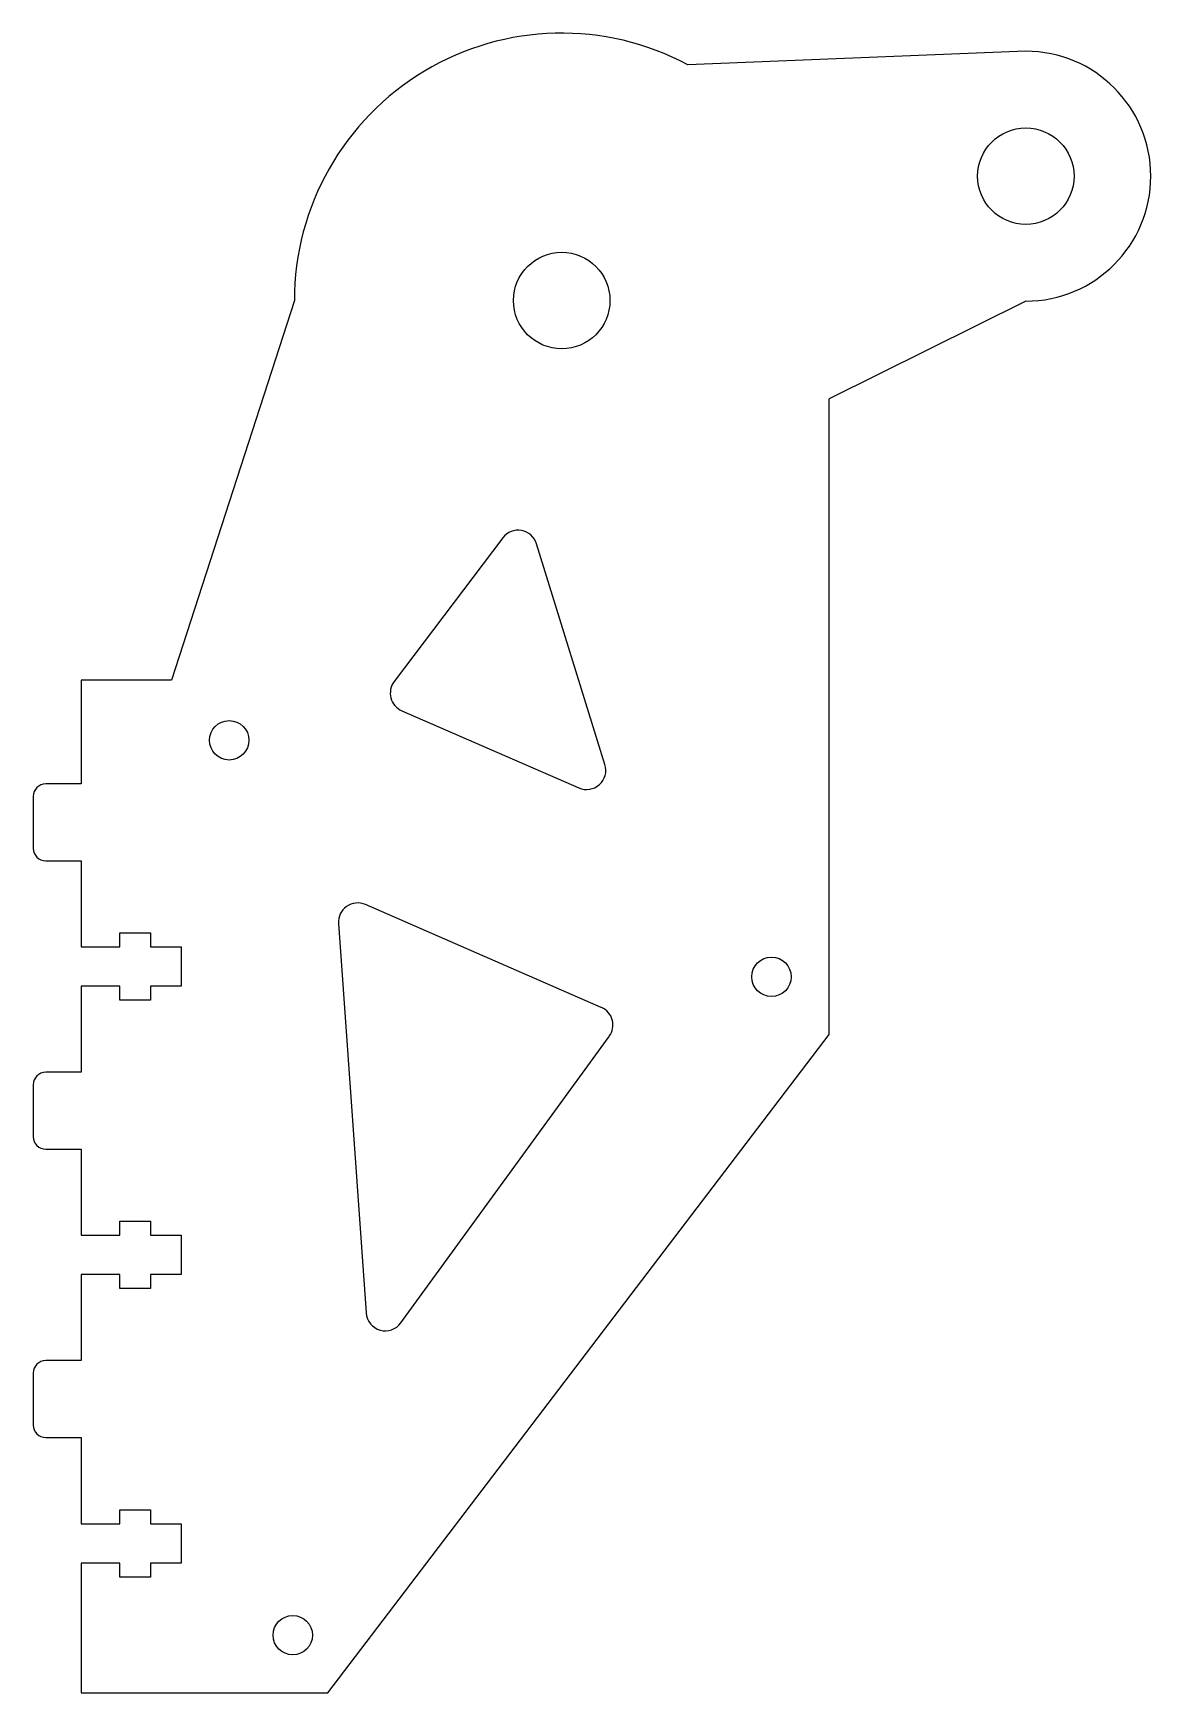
# Model space of a CAD drawing. Header units: millimetres. Extents: x 294 to 410, y -140 to 32.
import ezdxf

# ---------------------------------------------------------------- set-up
doc = ezdxf.new("R2010")
doc.units = ezdxf.units.MM

msp = doc.modelspace()

# ---------------------------------------------------------------- linework, layer by layer
at = {"color": 7, "linetype": 'Continuous', "lineweight": 25}
for p, q in [((396.83, 30.34), (361.67, 28.92)), ((320.72, 4.4), (307.94, -35.1)), ((396.83, 4.34), (376.36, -5.81)), ((376.36, -71.95), (376.36, -5.81)), ((342.41, -20.28), (331.1, -35.23)), ((353.04, -43.88), (345.91, -20.9)), ((298.55, -35.1), (298.55, -45.89)), ((307.94, -35.1), (298.55, -35.1)), ((331.9, -38.27), (350.33, -46.31)), ((298.55, -45.89), (294.85, -45.89)), ((293.55, -47.19), (293.55, -52.59)), ((294.85, -53.89), (298.55, -53.89)), ((298.55, -53.89), (298.55, -62.84)), ((352.66, -69.14), (328.11, -58.44)), ((325.32, -60.41), (328.19, -100.93)), ((302.55, -61.39), (305.75, -61.39)), ((302.55, -62.84), (302.55, -61.39)), ((305.75, -61.39), (305.75, -62.84)), ((298.55, -62.84), (302.55, -62.84)), ((305.75, -62.84), (308.95, -62.84)), ((308.95, -62.84), (308.95, -66.94)), ((298.55, -66.94), (298.55, -75.89)), ((302.55, -66.94), (298.55, -66.94)), ((302.55, -68.39), (302.55, -66.94)), ((305.75, -66.94), (305.75, -68.39)), ((308.95, -66.94), (305.75, -66.94)), ((305.75, -68.39), (302.55, -68.39)), ((324.19, -140.45), (376.36, -71.95)), ((331.8, -101.96), (353.48, -72.15)), ((298.55, -75.89), (294.85, -75.89)), ((293.55, -77.19), (293.55, -82.59)), ((294.85, -83.89), (298.55, -83.89)), ((298.55, -83.89), (298.55, -92.84)), ((302.55, -91.39), (305.75, -91.39)), ((302.55, -92.84), (302.55, -91.39)), ((305.75, -91.39), (305.75, -92.84)), ((298.55, -92.84), (302.55, -92.84)), ((305.75, -92.84), (308.95, -92.84)), ((308.95, -92.84), (308.95, -96.94)), ((298.55, -96.94), (298.55, -105.89)), ((302.55, -96.94), (298.55, -96.94)), ((302.55, -98.39), (302.55, -96.94)), ((305.75, -98.39), (302.55, -98.39)), ((305.75, -96.94), (305.75, -98.39)), ((308.95, -96.94), (305.75, -96.94)), ((298.55, -105.89), (294.85, -105.89)), ((293.55, -107.19), (293.55, -112.59)), ((294.85, -113.89), (298.55, -113.89)), ((298.55, -113.89), (298.55, -122.85)), ((302.55, -121.4), (305.75, -121.4)), ((302.55, -122.85), (302.55, -121.4)), ((305.75, -121.4), (305.75, -122.85)), ((298.55, -122.85), (302.55, -122.85)), ((305.75, -122.85), (308.95, -122.85)), ((308.95, -122.85), (308.95, -126.95)), ((298.55, -126.95), (298.55, -140.45)), ((302.55, -126.95), (298.55, -126.95)), ((302.55, -128.4), (302.55, -126.95)), ((305.75, -126.95), (305.75, -128.4)), ((308.95, -126.95), (305.75, -126.95)), ((305.75, -128.4), (302.55, -128.4)), ((298.55, -140.45), (324.19, -140.45))]:
    msp.add_line(p, q, dxfattribs=at)
for centre, radius in [((396.83, 17.34), 5.02), ((348.54, 4.4), 5.02), ((313.94, -41.35), 2.05), ((370.36, -65.95), 2.05), ((320.55, -134.45), 2.05)]:
    msp.add_circle(centre, radius, dxfattribs=at)
for centre, radius, start, end in [((348.54, 4.4), 27.82, 61.8368, 180), ((396.83, 17.34), 13, 270, 90), ((344, -21.49), 2, 17.2348, 142.8963), ((332.7, -36.44), 2, 142.8963, 246.4426), ((351.13, -44.47), 2, 246.4426, 17.2348), ((294.85, -47.19), 1.3, 90, 180), ((294.85, -52.59), 1.3, 180, 270), ((327.31, -60.27), 2, 66.4426, 184.0603), ((351.87, -70.97), 2, 323.9755, 66.4426), ((294.85, -77.19), 1.3, 90, 180), ((294.85, -82.59), 1.3, 180, 270), ((330.19, -100.79), 2, 184.0603, 323.9755), ((294.85, -107.19), 1.3, 90, 180), ((294.85, -112.59), 1.3, 180, 270)]:
    msp.add_arc(centre, radius, start, end, dxfattribs=at)

doc.saveas('drawing.dxf')
